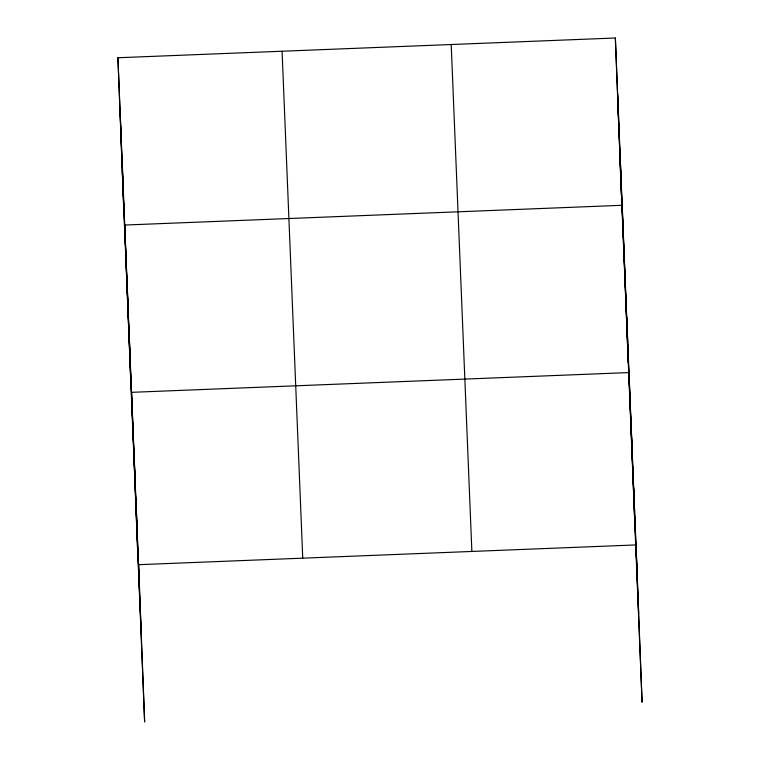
<?xml version="1.0" encoding="UTF-8"?>
<svg xmlns="http://www.w3.org/2000/svg" width="760" height="760" viewBox="0 0 760 760"><rect width="100%" height="100%" fill="white"/><g stroke="black" fill="none" stroke-linecap="round" stroke-linejoin="round"><path stroke-width="1.14" d="M123.966 215.07L117.923 57.75L615.362 38L636.984 569.753M617.994 106.543L638.666 613.481M619.723 151.591L642.077 702.25L636.034 544.929L138.595 564.689L144.637 722L122.293 171.351M451.202 44.517L471.874 551.447M282.084 51.233L302.746 558.163M117.923 57.75L139.545 589.513M120.555 126.302L141.227 633.232M633.688 487.483L634.638 512.306M631.341 430.027L632.301 454.851M635.047 529.891L629.005 372.571L131.566 392.331L137.607 549.642M626.725 316.815L627.684 341.639M628.225 362.606L622.183 205.285L124.745 225.045L130.786 382.356M619.903 149.52L620.863 174.353M617.633 93.765L618.592 118.588M615.362 38L621.404 195.31M136.249 507.233L137.208 532.057M133.912 449.777L134.862 474.61M129.295 336.566L130.245 361.389M127.025 280.801L127.975 305.624M122.474 169.28L123.424 194.104M120.203 113.515L121.153 138.339"/></g></svg>
